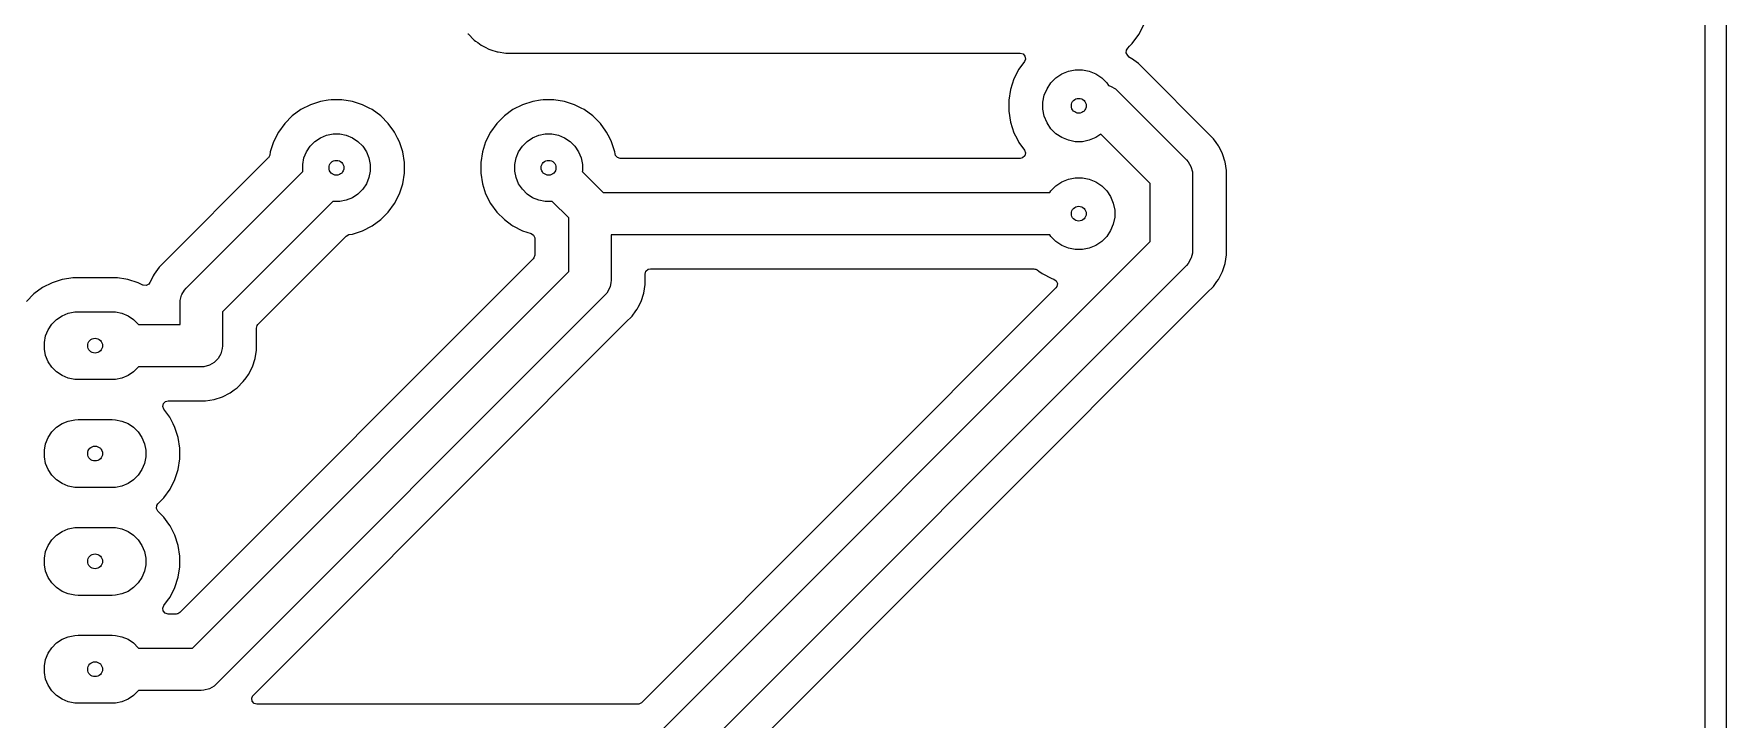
# Model space of a CAD drawing. Extents: x 20 to 124, y -124 to -20.
# Drawn here: x 84.11 to 124, y -88.98 to -72.85 of the extents above; entities that cross this region are included whole.
import ezdxf

# ---------------------------------------------------------------- set-up
doc = ezdxf.new("R2010")
doc.units = 0
doc.layers.add('BLACK', color=7, linetype='CONTINUOUS')
doc.layers.add('WHITE', color=7, linetype='CONTINUOUS')

msp = doc.modelspace()

# ---------------------------------------------------------------- linework, layer by layer
at = {"layer": 'BLACK', "linetype": 'CONTINUOUS'}
for p, q in [((123.4995, -20.6245), (123.4995, -123.3755)), ((94.339022, -72.844107), (94.342133, -72.847218)), ((94.342133, -72.847218), (94.342134, -72.847219)), ((94.342134, -72.847219), (94.486881, -72.991966)), ((94.486881, -72.991966), (94.486884, -72.991968)), ((94.486884, -72.991968), (94.486887, -72.991971)), ((94.486887, -72.991971), (94.517697, -73.014355)), ((109.998931, -73.075229), (110.151634, -72.865051)), ((110.151634, -72.865051), (110.269579, -72.633572)), ((94.517697, -73.014355), (94.569685, -73.052126)), ((94.569685, -73.052126), (94.652489, -73.112287)), ((94.652489, -73.112287), (94.743685, -73.158753)), ((94.743685, -73.158753), (94.748029, -73.160966)), ((94.748029, -73.160966), (94.74803, -73.160967)), ((94.74803, -73.160967), (94.834879, -73.205219)), ((94.834879, -73.205219), (94.834881, -73.20522)), ((94.834881, -73.20522), (94.88281, -73.220793)), ((94.88281, -73.220793), (95.029565, -73.268477)), ((95.029565, -73.268477), (95.048797, -73.271523)), ((95.048797, -73.271523), (95.231748, -73.3005)), ((95.231748, -73.3005), (95.231749, -73.3005)), ((95.231749, -73.3005), (95.436452, -73.3005)), ((95.436452, -73.3005), (107.357055, -73.3005)), ((107.357055, -73.3005), (107.424094, -73.320185)), ((107.424094, -73.320185), (107.469849, -73.372989)), ((107.469849, -73.372989), (107.479793, -73.442147)), ((109.858356, -73.296358), (109.86334, -73.226666)), ((109.891841, -73.357681), (109.858356, -73.296358)), ((109.86334, -73.226666), (109.891841, -73.182319)), ((109.891841, -73.182319), (109.934729, -73.139431)), ((109.929038, -73.394878), (109.891841, -73.357681)), ((109.957292, -73.416029), (109.929038, -73.394878)), ((109.934729, -73.139431), (109.998931, -73.075229)), ((107.328368, -73.674945), (107.210422, -73.906423)), ((107.457373, -73.497385), (107.328368, -73.674945)), ((107.479793, -73.442147), (107.457373, -73.497385)), ((108.200766, -73.882941), (108.339313, -73.790367)), ((108.339313, -73.790367), (108.493258, -73.726601)), ((108.493258, -73.726601), (108.656685, -73.694093)), ((108.656685, -73.694093), (108.823315, -73.694093)), ((108.823315, -73.694093), (108.986742, -73.726601)), ((108.986742, -73.726601), (109.140687, -73.790367)), ((109.140687, -73.790367), (109.279234, -73.882941)), ((109.958515, -73.416295), (109.957292, -73.416029)), ((109.960423, -73.417681), (109.958515, -73.416295)), ((109.980111, -73.427713), (109.960423, -73.417681)), ((110.145719, -73.548034), (109.980111, -73.427713)), ((111.913066, -75.315381), (110.145719, -73.548034)), ((107.13014, -74.153506), (107.0895, -74.410097)), ((107.210422, -73.906423), (107.13014, -74.153506)), ((107.926601, -74.293258), (107.990367, -74.139313)), ((107.990367, -74.139313), (108.082941, -74.000766)), ((108.082941, -74.000766), (108.200766, -73.882941)), ((109.279234, -73.882941), (109.397059, -74.000766)), ((109.397059, -74.000766), (109.439733, -74.064633)), ((109.439733, -74.064633), (109.489842, -74.07806)), ((109.489842, -74.07806), (109.602881, -74.143323)), ((109.602881, -74.143323), (109.602896, -74.143338)), ((109.602896, -74.143338), (109.652053, -74.186447)), ((109.652053, -74.186447), (111.274653, -75.809047)), ((90.625616, -74.51676), (90.401151, -74.631132)), ((90.865214, -74.43891), (90.625616, -74.51676)), ((91.047132, -74.410097), (90.865214, -74.43891)), ((91.114038, -74.3995), (91.047132, -74.410097)), ((91.365962, -74.3995), (91.114038, -74.3995)), ((91.614785, -74.43891), (91.365962, -74.3995)), ((91.854383, -74.51676), (91.614785, -74.43891)), ((92.008747, -74.595413), (91.854383, -74.51676)), ((92.078845, -74.63113), (92.008747, -74.595413)), ((95.625616, -74.51676), (95.401151, -74.631132)), ((95.865214, -74.43891), (95.625616, -74.51676)), ((96.047132, -74.410097), (95.865214, -74.43891)), ((96.114038, -74.3995), (96.047132, -74.410097)), ((96.365962, -74.3995), (96.114038, -74.3995)), ((96.614785, -74.43891), (96.365962, -74.3995)), ((96.854383, -74.51676), (96.614785, -74.43891)), ((97.008747, -74.595413), (96.854383, -74.51676)), ((97.078845, -74.63113), (97.008747, -74.595413)), ((107.0895, -74.410097), (107.0895, -74.669902)), ((107.894093, -74.456685), (107.926601, -74.293258)), ((107.894093, -74.623315), (107.894093, -74.456685)), ((90.019201, -74.95735), (89.871132, -75.161151)), ((90.019205, -74.957345), (90.019201, -74.95735)), ((90.197345, -74.779205), (90.019205, -74.957345)), ((90.19735, -74.779201), (90.197345, -74.779205)), ((90.401151, -74.631132), (90.19735, -74.779201)), ((92.078847, -74.631131), (92.078845, -74.63113)), ((92.078848, -74.631132), (92.078847, -74.631131)), ((92.282649, -74.779201), (92.078848, -74.631132)), ((92.282654, -74.779205), (92.282649, -74.779201)), ((92.460794, -74.957345), (92.282654, -74.779205)), ((92.460798, -74.95735), (92.460794, -74.957345)), ((92.589952, -75.135117), (92.460798, -74.95735)), ((95.019201, -74.95735), (94.871132, -75.161151)), ((95.019205, -74.957345), (95.019201, -74.95735)), ((95.197345, -74.779205), (95.019205, -74.957345)), ((95.19735, -74.779201), (95.197345, -74.779205)), ((95.401151, -74.631132), (95.19735, -74.779201)), ((97.078847, -74.631131), (97.078845, -74.63113)), ((97.078848, -74.631132), (97.078847, -74.631131)), ((97.282649, -74.779201), (97.078848, -74.631132)), ((97.282654, -74.779205), (97.282649, -74.779201)), ((97.460794, -74.957345), (97.282654, -74.779205)), ((97.460798, -74.95735), (97.460794, -74.957345)), ((97.589952, -75.135117), (97.460798, -74.95735)), ((107.0895, -74.669902), (107.13014, -74.926493)), ((107.13014, -74.926493), (107.210422, -75.173576)), ((107.926601, -74.786742), (107.894093, -74.623315)), ((107.990367, -74.940687), (107.926601, -74.786742)), ((108.082941, -75.079234), (107.990367, -74.940687)), ((89.75676, -75.385618), (89.678909, -75.625217)), ((89.871132, -75.161151), (89.75676, -75.385618)), ((90.621592, -75.492485), (90.732485, -75.381592)), ((90.732485, -75.381592), (90.862883, -75.294463)), ((90.862883, -75.294463), (91.007772, -75.234448)), ((91.007772, -75.234448), (91.161586, -75.203852)), ((91.161586, -75.203852), (91.318414, -75.203852)), ((91.318414, -75.203852), (91.472228, -75.234448)), ((91.472228, -75.234448), (91.617117, -75.294463)), ((91.617117, -75.294463), (91.747515, -75.381592)), ((91.747515, -75.381592), (91.858408, -75.492485)), ((92.60887, -75.161155), (92.589952, -75.135117)), ((92.681747, -75.304184), (92.60887, -75.161155)), ((92.723239, -75.385616), (92.681747, -75.304184)), ((92.723239, -75.385618), (92.723239, -75.385616)), ((92.723241, -75.385621), (92.723239, -75.385618)), ((92.80109, -75.625215), (92.723241, -75.385621)), ((94.75676, -75.385616), (94.67891, -75.625214)), ((94.871132, -75.161151), (94.75676, -75.385616)), ((95.621592, -75.492485), (95.732485, -75.381592)), ((95.732485, -75.381592), (95.862883, -75.294463)), ((95.862883, -75.294463), (96.007772, -75.234448)), ((96.007772, -75.234448), (96.161586, -75.203852)), ((96.161586, -75.203852), (96.318414, -75.203852)), ((96.318414, -75.203852), (96.472228, -75.234448)), ((96.472228, -75.234448), (96.617117, -75.294463)), ((96.617117, -75.294463), (96.747515, -75.381592)), ((96.747515, -75.381592), (96.858408, -75.492485)), ((97.60887, -75.161155), (97.589952, -75.135117)), ((97.681747, -75.304184), (97.60887, -75.161155)), ((97.723239, -75.385616), (97.681747, -75.304184)), ((97.723239, -75.385618), (97.723239, -75.385616)), ((97.723241, -75.385621), (97.723239, -75.385618)), ((97.80109, -75.625215), (97.723241, -75.385621)), ((107.210422, -75.173576), (107.282675, -75.315378)), ((107.282675, -75.315378), (107.318464, -75.385618)), ((107.318464, -75.385618), (107.328368, -75.405054)), ((108.200766, -75.197059), (108.082941, -75.079234)), ((108.339313, -75.289633), (108.200766, -75.197059)), ((108.493258, -75.353399), (108.339313, -75.289633)), ((108.656685, -75.385907), (108.493258, -75.353399)), ((108.823315, -75.385907), (108.656685, -75.385907)), ((108.986742, -75.353399), (108.823315, -75.385907)), ((109.140687, -75.289633), (108.986742, -75.353399)), ((109.260782, -75.209388), (109.140687, -75.289633)), ((110.4211, -76.369706), (109.260782, -75.209388)), ((111.978217, -75.405054), (111.913066, -75.315381)), ((89.632223, -75.76859), (87.059736, -78.341078)), ((89.637085, -75.763443), (89.632223, -75.76859)), ((89.667015, -75.700309), (89.637085, -75.763443)), ((89.678909, -75.625217), (89.667015, -75.700309)), ((90.443852, -75.921586), (90.474448, -75.767772)), ((90.474448, -75.767772), (90.534463, -75.622883)), ((90.534463, -75.622883), (90.621592, -75.492485)), ((91.858408, -75.492485), (91.945537, -75.622883)), ((91.945537, -75.622883), (92.005552, -75.767772)), ((92.005552, -75.767772), (92.036148, -75.921586)), ((92.8405, -75.874038), (92.80109, -75.625215)), ((94.67891, -75.625214), (94.6395, -75.874038)), ((95.443852, -75.921586), (95.474448, -75.767772)), ((95.474448, -75.767772), (95.534463, -75.622883)), ((95.534463, -75.622883), (95.621592, -75.492485)), ((96.858408, -75.492485), (96.945537, -75.622883)), ((96.945537, -75.622883), (97.005552, -75.767772)), ((97.005552, -75.767772), (97.036148, -75.921586)), ((97.80109, -75.625217), (97.80109, -75.625215)), ((97.808959, -75.674898), (97.80109, -75.625217)), ((97.818638, -75.707011), (97.808959, -75.674898)), ((97.864393, -75.759815), (97.818638, -75.707011)), ((97.931432, -75.7795), (97.864393, -75.759815)), ((107.357055, -75.7795), (97.931432, -75.7795)), ((107.328368, -75.405054), (107.457373, -75.582615)), ((107.414922, -75.76517), (107.357055, -75.7795)), ((107.465027, -75.716475), (107.414922, -75.76517)), ((107.457373, -75.582615), (107.480853, -75.648421)), ((107.480853, -75.648421), (107.465027, -75.716475)), ((112.033386, -75.480988), (111.978217, -75.405054)), ((112.043472, -75.500782), (112.033386, -75.480988)), ((112.12632, -75.66338), (112.043472, -75.500782)), ((112.130063, -75.674898), (112.12632, -75.66338)), ((112.136745, -75.695465), (112.130063, -75.674898)), ((112.183869, -75.8405), (112.136745, -75.695465)), ((87.698147, -78.834747), (90.445615, -76.087278)), ((90.443852, -76.078414), (90.443852, -75.921586)), ((90.445615, -76.087278), (90.443852, -76.078414)), ((92.036148, -76.078414), (92.005552, -76.232228)), ((92.036148, -75.921586), (92.036148, -76.078414)), ((92.80109, -76.374785), (92.8405, -76.125962)), ((92.8405, -76.125962), (92.8405, -75.874038)), ((94.6395, -75.874038), (94.6395, -76.125961)), ((94.6395, -76.125961), (94.67891, -76.374785)), ((95.443852, -76.078414), (95.443852, -75.921586)), ((95.474448, -76.232228), (95.443852, -76.078414)), ((97.036148, -76.078414), (97.034384, -76.087278)), ((97.034384, -76.087278), (97.527107, -76.58)), ((97.036148, -75.921586), (97.036148, -76.078414)), ((111.274653, -75.809047), (111.317761, -75.858203)), ((111.317761, -75.858203), (111.317777, -75.858219)), ((111.317777, -75.858219), (111.38304, -75.971258)), ((111.38304, -75.971258), (111.416823, -76.097337)), ((111.416823, -76.097337), (111.416823, -76.097352)), ((111.416823, -76.097352), (111.4211, -76.1626)), ((111.4211, -76.1626), (111.4211, -77.9466)), ((112.189577, -75.858066), (112.183869, -75.8405)), ((112.2216, -76.060248), (112.189577, -75.858066)), ((112.2216, -78.048952), (112.2216, -76.060248)), ((91.858408, -76.507515), (91.747515, -76.618408)), ((91.945537, -76.377117), (91.858408, -76.507515)), ((92.005552, -76.232228), (91.945537, -76.377117)), ((92.723241, -76.614379), (92.80109, -76.374785)), ((94.67891, -76.374785), (94.75676, -76.614383)), ((95.534463, -76.377117), (95.474448, -76.232228)), ((95.621592, -76.507515), (95.534463, -76.377117)), ((95.732485, -76.618408), (95.621592, -76.507515)), ((97.527107, -76.58), (108.056726, -76.58)), ((108.056726, -76.58), (108.082941, -76.540766)), ((108.082941, -76.540766), (108.200766, -76.422941)), ((108.200766, -76.422941), (108.339313, -76.330367)), ((108.339313, -76.330367), (108.493258, -76.266601)), ((108.493258, -76.266601), (108.656685, -76.234093)), ((108.656685, -76.234093), (108.823315, -76.234093)), ((108.823315, -76.234093), (108.986742, -76.266601)), ((108.986742, -76.266601), (109.140687, -76.330367)), ((109.140687, -76.330367), (109.279234, -76.422941)), ((109.279234, -76.422941), (109.397059, -76.540766)), ((109.397059, -76.540766), (109.489633, -76.679313)), ((110.4211, -77.739494), (110.4211, -76.369706)), ((91.152721, -76.794384), (88.5517, -79.395406)), ((91.161586, -76.796148), (91.152721, -76.794384)), ((91.318414, -76.796148), (91.161586, -76.796148)), ((91.472228, -76.765552), (91.318414, -76.796148)), ((91.617117, -76.705537), (91.472228, -76.765552)), ((91.747515, -76.618408), (91.617117, -76.705537)), ((92.460793, -77.042656), (92.60887, -76.838845)), ((92.60887, -76.838845), (92.723241, -76.614379)), ((94.75676, -76.614383), (94.871132, -76.838848)), ((94.871132, -76.838848), (95.019201, -77.042649)), ((95.862883, -76.705537), (95.732485, -76.618408)), ((96.007772, -76.765552), (95.862883, -76.705537)), ((96.161586, -76.796148), (96.007772, -76.765552)), ((96.318414, -76.796148), (96.161586, -76.796148)), ((96.327278, -76.794384), (96.318414, -76.796148)), ((96.7151, -77.182206), (96.327278, -76.794384)), ((109.489633, -76.679313), (109.553399, -76.833258)), ((109.553399, -76.833258), (109.585907, -76.996685)), ((91.854379, -77.483241), (92.078845, -77.36887)), ((92.078845, -77.36887), (92.282656, -77.220793)), ((92.282656, -77.220793), (92.460793, -77.042656)), ((95.019201, -77.042649), (95.019205, -77.042654)), ((95.019205, -77.042654), (95.197345, -77.220794)), ((95.197345, -77.220794), (95.19735, -77.220798)), ((95.19735, -77.220798), (95.375117, -77.349952)), ((95.375117, -77.349952), (95.401155, -77.36887)), ((95.401155, -77.36887), (95.625621, -77.483241)), ((96.7151, -78.439493), (96.7151, -77.182206)), ((109.553399, -77.326742), (109.489633, -77.480687)), ((109.585907, -77.163315), (109.553399, -77.326742)), ((109.585907, -76.996685), (109.585907, -77.163315)), ((89.388514, -79.69067), (91.47141, -77.607773)), ((91.47141, -77.607773), (91.532731, -77.57429)), ((91.532731, -77.57429), (91.539645, -77.57299)), ((91.539645, -77.57299), (91.614785, -77.56109)), ((91.614785, -77.56109), (91.854379, -77.483241)), ((95.625621, -77.483241), (95.828919, -77.549296)), ((95.828919, -77.549296), (95.886594, -77.588734)), ((95.886594, -77.588734), (95.913792, -77.653092)), ((95.913792, -77.653092), (95.9146, -77.667227)), ((95.9146, -77.667227), (95.9146, -78.056553)), ((108.056726, -77.58), (97.7151, -77.58)), ((97.7151, -77.58), (97.7151, -78.6466)), ((98.723694, -89.4369), (110.4211, -77.739494)), ((108.082941, -77.619234), (108.056726, -77.58)), ((108.200766, -77.737059), (108.082941, -77.619234)), ((108.339313, -77.829633), (108.200766, -77.737059)), ((109.279234, -77.737059), (109.140687, -77.829633)), ((109.397059, -77.619234), (109.279234, -77.737059)), ((109.489633, -77.480687), (109.397059, -77.619234)), ((95.878281, -78.144234), (87.549334, -86.473181)), ((95.894915, -78.123592), (95.878281, -78.144234)), ((95.9146, -78.056553), (95.894915, -78.123592)), ((108.493258, -77.893399), (108.339313, -77.829633)), ((108.656685, -77.925907), (108.493258, -77.893399)), ((108.823315, -77.925907), (108.656685, -77.925907)), ((108.986742, -77.893399), (108.823315, -77.925907)), ((109.140687, -77.829633), (108.986742, -77.893399)), ((111.38304, -78.137942), (111.317777, -78.250981)), ((111.386885, -78.123592), (111.38304, -78.137942)), ((111.416823, -78.011863), (111.386885, -78.123592)), ((111.4211, -77.9466), (111.416823, -78.011847)), ((111.416823, -78.011847), (111.416823, -78.011863)), ((112.189577, -78.251134), (112.2216, -78.048952)), ((85.024038, -78.5895), (84.928076, -78.604699)), ((86.075962, -78.5895), (85.024038, -78.5895)), ((86.27812, -78.621519), (86.075962, -78.5895)), ((86.920276, -78.544248), (86.884541, -78.614383)), ((86.939411, -78.506692), (86.920275, -78.544247)), ((86.920275, -78.544247), (86.920276, -78.544248)), ((86.939416, -78.506684), (86.939411, -78.506692)), ((87.059736, -78.341078), (86.939416, -78.506684)), ((87.844594, -87.31), (96.7151, -78.439493)), ((98.5156, -78.5045), (98.535285, -78.437461)), ((98.5156, -78.544248), (98.5156, -78.5045)), ((98.5156, -78.748951), (98.5156, -78.544248)), ((98.535285, -78.437461), (98.588089, -78.391706)), ((98.588089, -78.391706), (98.6396, -78.3805)), ((98.6396, -78.3805), (107.681696, -78.3805)), ((111.274653, -78.300153), (99.284353, -90.290453)), ((107.681696, -78.3805), (107.702115, -78.386495)), ((107.702115, -78.386495), (107.723366, -78.387711)), ((107.723366, -78.387711), (107.744836, -78.39904)), ((107.744836, -78.39904), (107.748735, -78.400185)), ((107.748735, -78.400185), (107.754581, -78.404182)), ((107.754581, -78.404182), (107.800386, -78.437461)), ((107.800386, -78.437461), (107.874949, -78.491634)), ((107.874949, -78.491634), (108.106428, -78.609579)), ((111.317761, -78.250996), (111.274653, -78.300153)), ((111.317777, -78.250981), (111.317761, -78.250996)), ((112.033387, -78.628211), (112.079853, -78.537014)), ((112.079853, -78.537014), (112.12632, -78.445819)), ((112.12632, -78.445819), (112.189577, -78.251134)), ((84.107345, -78.969205), (83.929205, -79.147345)), ((84.10735, -78.969201), (84.107345, -78.969205)), ((84.311151, -78.821132), (84.10735, -78.969201)), ((84.535616, -78.70676), (84.311151, -78.821132)), ((84.775214, -78.62891), (84.535616, -78.70676)), ((84.928076, -78.604699), (84.775214, -78.62891)), ((86.324785, -78.62891), (86.27812, -78.621519)), ((86.564383, -78.70676), (86.324785, -78.62891)), ((86.671801, -78.761493), (86.564383, -78.70676)), ((86.682267, -78.766228), (86.671801, -78.761493)), ((86.751835, -78.772714), (86.682267, -78.766228)), ((86.813866, -78.74056), (86.751835, -78.772714)), ((86.836804, -78.700623), (86.813866, -78.74056)), ((86.839817, -78.702158), (86.836804, -78.700623)), ((86.884541, -78.614383), (86.839817, -78.702158)), ((87.58976, -78.996958), (87.596791, -78.98478)), ((87.596791, -78.98478), (87.655023, -78.883919)), ((87.655023, -78.883919), (87.655038, -78.883903)), ((87.655038, -78.883903), (87.698147, -78.834747)), ((97.611769, -78.950988), (97.568654, -79.000153)), ((97.611777, -78.950981), (97.611769, -78.950988)), ((97.67704, -78.837942), (97.611777, -78.950981)), ((97.68819, -78.79633), (97.67704, -78.837942)), ((97.710823, -78.711863), (97.68819, -78.79633)), ((97.7151, -78.6466), (97.710823, -78.711847)), ((97.710823, -78.711847), (97.710823, -78.711863)), ((98.420321, -79.145818), (98.483577, -78.951134)), ((108.199213, -78.8293), (98.428434, -88.600081)), ((98.483577, -78.951134), (98.5156, -78.748951)), ((99.778019, -90.928866), (111.76125, -78.945632)), ((108.106428, -78.609579), (108.106432, -78.609581)), ((108.106432, -78.609581), (108.149849, -78.623688)), ((108.149849, -78.623688), (108.207525, -78.663125)), ((108.22281, -78.79633), (108.199213, -78.8293)), ((108.207525, -78.663125), (108.234724, -78.727483)), ((108.234724, -78.727483), (108.22281, -78.79633)), ((111.76125, -78.945632), (111.761257, -78.945627)), ((111.761257, -78.945627), (111.768317, -78.938567)), ((111.768317, -78.938567), (111.768319, -78.938566)), ((111.768319, -78.938566), (111.913066, -78.793819)), ((111.913066, -78.793819), (111.99459, -78.68161)), ((111.99459, -78.68161), (112.033387, -78.628211)), ((87.5517, -79.1883), (87.555977, -79.123052)), ((87.5517, -79.69), (87.5517, -79.1883)), ((87.555977, -79.123037), (87.58976, -78.996958)), ((87.555977, -79.123052), (87.555977, -79.123037)), ((97.568654, -79.000153), (88.405253, -88.163553)), ((98.207071, -79.493813), (98.297846, -79.36887)), ((98.297846, -79.36887), (98.327387, -79.32821)), ((98.327387, -79.32821), (98.348649, -79.286481)), ((98.348649, -79.286481), (98.420321, -79.145818)), ((84.444463, -79.812883), (84.531592, -79.682485)), ((84.531592, -79.682485), (84.642485, -79.571592)), ((84.642485, -79.571592), (84.772883, -79.484463)), ((84.772883, -79.484463), (84.917772, -79.424448)), ((84.917772, -79.424448), (85.071586, -79.393852)), ((85.071586, -79.393852), (85.15, -79.39)), ((85.15, -79.39), (85.95, -79.39)), ((85.95, -79.39), (86.028414, -79.393852)), ((86.028414, -79.393852), (86.182228, -79.424448)), ((86.182228, -79.424448), (86.327117, -79.484463)), ((86.327117, -79.484463), (86.457515, -79.571592)), ((86.457515, -79.571592), (86.568408, -79.682485)), ((86.568408, -79.682485), (86.573429, -79.69)), ((86.573429, -79.69), (87.5517, -79.69)), ((88.5517, -79.395406), (88.5517, -80.19)), ((89.3522, -79.778346), (89.371885, -79.711307)), ((89.3522, -80.292352), (89.3522, -79.778346)), ((89.371885, -79.711307), (89.388514, -79.69067)), ((90.734729, -86.966156), (98.05525, -79.645632)), ((98.05525, -79.645632), (98.055257, -79.645627)), ((98.055257, -79.645627), (98.062317, -79.638567)), ((98.062317, -79.638567), (98.062319, -79.638566)), ((98.062319, -79.638566), (98.207066, -79.493819)), ((98.207066, -79.493819), (98.207068, -79.493815)), ((98.207068, -79.493815), (98.207071, -79.493813)), ((84.353852, -80.111586), (84.384448, -79.957772)), ((84.353852, -80.268414), (84.353852, -80.111586)), ((84.384448, -79.957772), (84.444463, -79.812883)), ((84.384448, -80.422228), (84.353852, -80.268414)), ((84.444463, -80.567117), (84.384448, -80.422228)), ((84.531592, -80.697515), (84.444463, -80.567117)), ((88.448377, -80.494381), (88.356081, -80.586677)), ((88.51364, -80.381342), (88.448377, -80.494381)), ((88.547422, -80.255263), (88.51364, -80.381342)), ((88.5517, -80.19), (88.547422, -80.255263)), ((89.25692, -80.689219), (89.320177, -80.494534)), ((89.320177, -80.494534), (89.3522, -80.292352)), ((84.642485, -80.808408), (84.531592, -80.697515)), ((84.772883, -80.895537), (84.642485, -80.808408)), ((84.917772, -80.955552), (84.772883, -80.895537)), ((85.071586, -80.986148), (84.917772, -80.955552)), ((86.182228, -80.955552), (86.028414, -80.986148)), ((86.327117, -80.895537), (86.182228, -80.955552)), ((86.457515, -80.808408), (86.327117, -80.895537)), ((86.568408, -80.697515), (86.457515, -80.808408)), ((86.573429, -80.69), (86.568408, -80.697515)), ((88.0517, -80.69), (86.573429, -80.69)), ((88.116963, -80.685722), (88.0517, -80.69)), ((88.243042, -80.65194), (88.116963, -80.685722)), ((88.356081, -80.586677), (88.243042, -80.65194)), ((89.043671, -81.037213), (89.109989, -80.945932)), ((89.109989, -80.945932), (89.163987, -80.87161)), ((89.163987, -80.87161), (89.25692, -80.689219)), ((85.15, -80.99), (85.071586, -80.986148)), ((85.95, -80.99), (85.15, -80.99)), ((86.028414, -80.986148), (85.95, -80.99)), ((88.550919, -81.39522), (88.73331, -81.302287)), ((88.73331, -81.302287), (88.829159, -81.232649)), ((88.829159, -81.232649), (88.898913, -81.181971)), ((88.898913, -81.181971), (88.898915, -81.181968)), ((88.898915, -81.181968), (88.898919, -81.181966)), ((88.898919, -81.181966), (89.043666, -81.037219)), ((89.043666, -81.037219), (89.043668, -81.037215)), ((89.043668, -81.037215), (89.043671, -81.037213)), ((87.147344, -81.621579), (87.16317, -81.553525)), ((87.170824, -81.687385), (87.147344, -81.621579)), ((87.16317, -81.553525), (87.213276, -81.50483)), ((87.308227, -81.876506), (87.170824, -81.687385)), ((87.213276, -81.50483), (87.271142, -81.4905)), ((87.271142, -81.4905), (88.154051, -81.4905)), ((88.154051, -81.4905), (88.154052, -81.4905)), ((88.154052, -81.4905), (88.356234, -81.458477)), ((88.356234, -81.458477), (88.550919, -81.39522)), ((84.531592, -82.222485), (84.642485, -82.111592)), ((84.642485, -82.111592), (84.772883, -82.024463)), ((84.772883, -82.024463), (84.917772, -81.964448)), ((84.917772, -81.964448), (85.071586, -81.933852)), ((85.071586, -81.933852), (85.15, -81.93)), ((85.15, -81.93), (85.95, -81.93)), ((85.95, -81.93), (86.028414, -81.933852)), ((86.028414, -81.933852), (86.182228, -81.964448)), ((86.182228, -81.964448), (86.327117, -82.024463)), ((86.327117, -82.024463), (86.457515, -82.111592)), ((86.457515, -82.111592), (86.568408, -82.222485)), ((87.31887, -81.891155), (87.308227, -81.876506)), ((87.391747, -82.034184), (87.31887, -81.891155)), ((87.433239, -82.115616), (87.391747, -82.034184)), ((87.433239, -82.115618), (87.433239, -82.115616)), ((87.433241, -82.115621), (87.433239, -82.115618)), ((87.51109, -82.355215), (87.433241, -82.115621)), ((84.353852, -82.651586), (84.384448, -82.497772)), ((84.384448, -82.497772), (84.444463, -82.352883)), ((84.444463, -82.352883), (84.531592, -82.222485)), ((86.568408, -82.222485), (86.655537, -82.352883)), ((86.655537, -82.352883), (86.715552, -82.497772)), ((86.715552, -82.497772), (86.746148, -82.651586)), ((87.5505, -82.604038), (87.51109, -82.355215)), ((84.353852, -82.808414), (84.353852, -82.651586)), ((84.384448, -82.962228), (84.353852, -82.808414)), ((84.444463, -83.107117), (84.384448, -82.962228)), ((86.715552, -82.962228), (86.655537, -83.107117)), ((86.746148, -82.808414), (86.715552, -82.962228)), ((86.746148, -82.651586), (86.746148, -82.808414)), ((87.51109, -83.104785), (87.5505, -82.855962)), ((87.5505, -82.855962), (87.5505, -82.604038)), ((84.531592, -83.237515), (84.444463, -83.107117)), ((84.642485, -83.348408), (84.531592, -83.237515)), ((84.772883, -83.435537), (84.642485, -83.348408)), ((86.457515, -83.348408), (86.327117, -83.435537)), ((86.568408, -83.237515), (86.457515, -83.348408)), ((86.655537, -83.107117), (86.568408, -83.237515)), ((87.31887, -83.568845), (87.433241, -83.344379)), ((87.433241, -83.344379), (87.51109, -83.104785)), ((84.917772, -83.495552), (84.772883, -83.435537)), ((85.071586, -83.526148), (84.917772, -83.495552)), ((85.15, -83.53), (85.071586, -83.526148)), ((85.95, -83.53), (85.15, -83.53)), ((86.028414, -83.526148), (85.95, -83.53)), ((86.182228, -83.495552), (86.028414, -83.526148)), ((86.327117, -83.435537), (86.182228, -83.495552)), ((87.092765, -83.850684), (87.170793, -83.772656)), ((87.170793, -83.772656), (87.31887, -83.568845)), ((86.997645, -84.026358), (87.002629, -83.956666)), ((87.03113, -84.087681), (86.997645, -84.026358)), ((87.002629, -83.956666), (87.03113, -83.912319)), ((87.03113, -83.912319), (87.092765, -83.850684)), ((87.170794, -84.227345), (87.03113, -84.087681)), ((84.642485, -84.651592), (84.772883, -84.564463)), ((84.772883, -84.564463), (84.917772, -84.504448)), ((84.917772, -84.504448), (85.071586, -84.473852)), ((85.071586, -84.473852), (85.15, -84.47)), ((85.15, -84.47), (85.95, -84.47)), ((85.95, -84.47), (86.028414, -84.473852)), ((86.028414, -84.473852), (86.182228, -84.504448)), ((86.182228, -84.504448), (86.327117, -84.564463)), ((86.327117, -84.564463), (86.457515, -84.651592)), ((87.170798, -84.22735), (87.170794, -84.227345)), ((87.290584, -84.392223), (87.170798, -84.22735)), ((87.31887, -84.431155), (87.290584, -84.392223)), ((87.391747, -84.574184), (87.31887, -84.431155)), ((87.433239, -84.655616), (87.391747, -84.574184)), ((84.384448, -85.037772), (84.444463, -84.892883)), ((84.444463, -84.892883), (84.531592, -84.762485)), ((84.531592, -84.762485), (84.642485, -84.651592)), ((86.457515, -84.651592), (86.568408, -84.762485)), ((86.568408, -84.762485), (86.655537, -84.892883)), ((86.655537, -84.892883), (86.715552, -85.037772)), ((87.433239, -84.655618), (87.433239, -84.655616)), ((87.433241, -84.655621), (87.433239, -84.655618)), ((87.51109, -84.895215), (87.433241, -84.655621)), ((87.5505, -85.144038), (87.51109, -84.895215)), ((84.353852, -85.191586), (84.384448, -85.037772)), ((84.353852, -85.348414), (84.353852, -85.191586)), ((84.384448, -85.502228), (84.353852, -85.348414)), ((86.715552, -85.037772), (86.746148, -85.191586)), ((86.746148, -85.348414), (86.715552, -85.502228)), ((86.746148, -85.191586), (86.746148, -85.348414)), ((87.5505, -85.395962), (87.5505, -85.144038)), ((84.444463, -85.647117), (84.384448, -85.502228)), ((84.531592, -85.777515), (84.444463, -85.647117)), ((86.655537, -85.647117), (86.568408, -85.777515)), ((86.715552, -85.502228), (86.655537, -85.647117)), ((87.433241, -85.884379), (87.51109, -85.644785)), ((87.51109, -85.644785), (87.5505, -85.395962)), ((84.642485, -85.888408), (84.531592, -85.777515)), ((84.772883, -85.975537), (84.642485, -85.888408)), ((84.917772, -86.035552), (84.772883, -85.975537)), ((85.071586, -86.066148), (84.917772, -86.035552)), ((85.15, -86.07), (85.071586, -86.066148)), ((85.95, -86.07), (85.15, -86.07)), ((86.028414, -86.066148), (85.95, -86.07)), ((86.182228, -86.035552), (86.028414, -86.066148)), ((86.327117, -85.975537), (86.182228, -86.035552)), ((86.457515, -85.888408), (86.327117, -85.975537)), ((86.568408, -85.777515), (86.457515, -85.888408)), ((87.259103, -86.191106), (87.31887, -86.108845)), ((87.31887, -86.108845), (87.433241, -85.884379)), ((87.148404, -86.367853), (87.170824, -86.312615)), ((87.158348, -86.437011), (87.148404, -86.367853)), ((87.204103, -86.489815), (87.158348, -86.437011)), ((87.170824, -86.312615), (87.259103, -86.191106)), ((87.271142, -86.5095), (87.204103, -86.489815)), ((87.461653, -86.5095), (87.271142, -86.5095)), ((87.488011, -86.506666), (87.461653, -86.5095)), ((87.490387, -86.505368), (87.488011, -86.506666)), ((87.496588, -86.504477), (87.490387, -86.505368)), ((87.522406, -86.487884), (87.496588, -86.504477)), ((87.549334, -86.473181), (87.522406, -86.487884)), ((89.276166, -88.424719), (90.734729, -86.966156)), ((84.444463, -87.432883), (84.531592, -87.302485)), ((84.531592, -87.302485), (84.642485, -87.191592)), ((84.642485, -87.191592), (84.772883, -87.104463)), ((84.772883, -87.104463), (84.917772, -87.044448)), ((84.917772, -87.044448), (85.071586, -87.013852)), ((85.071586, -87.013852), (85.15, -87.01)), ((85.15, -87.01), (85.95, -87.01)), ((85.95, -87.01), (86.028414, -87.013852)), ((86.028414, -87.013852), (86.182228, -87.044448)), ((86.182228, -87.044448), (86.327117, -87.104463)), ((86.327117, -87.104463), (86.457515, -87.191592)), ((86.457515, -87.191592), (86.568408, -87.302485)), ((86.568408, -87.302485), (86.573429, -87.31)), ((86.573429, -87.31), (87.844594, -87.31)), ((84.353852, -87.731586), (84.384448, -87.577772)), ((84.353852, -87.888414), (84.353852, -87.731586)), ((84.384448, -87.577772), (84.444463, -87.432883)), ((84.384448, -88.042228), (84.353852, -87.888414)), ((84.444463, -88.187117), (84.384448, -88.042228)), ((88.405253, -88.163553), (88.356096, -88.206661)), ((84.531592, -88.317515), (84.444463, -88.187117)), ((84.642485, -88.428408), (84.531592, -88.317515)), ((84.772883, -88.515537), (84.642485, -88.428408)), ((84.917772, -88.575552), (84.772883, -88.515537)), ((86.327117, -88.515537), (86.182228, -88.575552)), ((86.457515, -88.428408), (86.327117, -88.515537)), ((86.568408, -88.317515), (86.457515, -88.428408)), ((86.573429, -88.31), (86.568408, -88.317515)), ((88.0517, -88.31), (86.573429, -88.31)), ((88.116948, -88.305723), (88.0517, -88.31)), ((88.116963, -88.305723), (88.116948, -88.305723)), ((88.243042, -88.27194), (88.116963, -88.305723)), ((88.356081, -88.206677), (88.243042, -88.27194)), ((88.356096, -88.206661), (88.356081, -88.206677)), ((89.241109, -88.494753), (89.270134, -88.431197)), ((89.251053, -88.563911), (89.241109, -88.494753)), ((89.296808, -88.616715), (89.251053, -88.563911)), ((89.270134, -88.431197), (89.276166, -88.424719)), ((85.071586, -88.606148), (84.917772, -88.575552)), ((85.15, -88.61), (85.071586, -88.606148)), ((85.95, -88.61), (85.15, -88.61)), ((86.028414, -88.606148), (85.95, -88.61)), ((86.182228, -88.575552), (86.028414, -88.606148)), ((89.363847, -88.6364), (89.296808, -88.616715)), ((98.340753, -88.6364), (89.363847, -88.6364)), ((98.367111, -88.633566), (98.340753, -88.6364)), ((98.428434, -88.600081), (98.367111, -88.633566))]:
    msp.add_line(p, q, dxfattribs=at)
at = {"layer": 'BLACK'}
for centre in [(108.74, -74.54), (91.24, -76), (96.24, -76), (108.74, -77.08), (85.55, -80.19), (85.55, -82.73), (85.55, -85.27), (85.55, -87.81)]:
    msp.add_circle(centre, 0.175, dxfattribs=at)
at = {"layer": 'WHITE', "linetype": 'CONTINUOUS'}
msp.add_line((124, -20), (124, -124), dxfattribs=at)
at = {"layer": 'WHITE'}
for centre in [(108.74, -74.54), (91.24, -76), (96.24, -76), (108.74, -77.08), (85.55, -80.19), (85.55, -82.73), (85.55, -85.27), (85.55, -87.81)]:
    msp.add_circle(centre, 0.175, dxfattribs=at)

doc.saveas('drawing.dxf')
